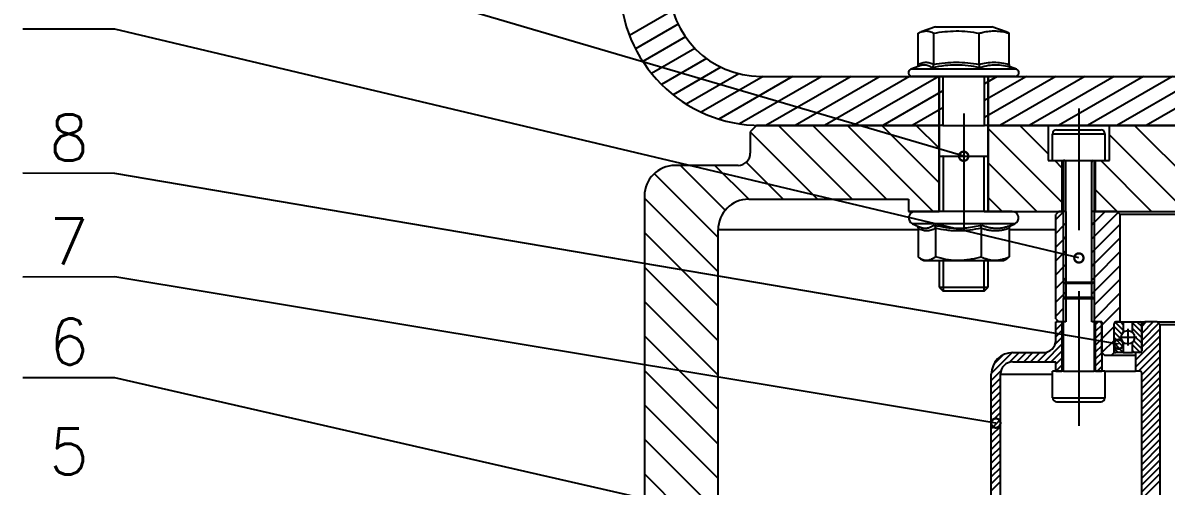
# Model space of a CAD drawing. Header units: millimetres. Extents: x 56 to 1245, y 45 to 886.
# Drawn here: x 419.5 to 543.7, y 369.9 to 420.2 of the extents above; entities that cross this region are included whole.
import ezdxf
from ezdxf.enums import TextEntityAlignment as Align

# ---------------------------------------------------------------- set-up
doc = ezdxf.new("R2010")
doc.units = ezdxf.units.MM
doc.layers.get('0').update_dxf_attribs({"color": 3})
doc.styles.get("Standard").update_dxf_attribs({"font": 'txt', "bigfont": 'gbcbig.shx'})

# ---------------------------------------------------------------- blocks, each defined once
blk = doc.blocks.new('_DotSmall')
at = {"color": 0, "linetype": 'ByBlock', "const_width": 0.5}
blk.add_lwpolyline([(-0.0625, 0, 1), (0.0625, 0, 1)], format="xyb", close=True, dxfattribs=at)

msp = doc.modelspace()

# ---------------------------------------------------------------- linework, layer by layer
at = {"layer": 'Defpoints', "linetype": 'Continuous', "lineweight": -3}
for p, q in [((490.1, 421.54), (485.4, 418.82)), ((490.68, 420.04), (486.05, 417.37)), ((518.62, 419.78), (517.08, 419.22)), ((518.62, 419.78), (524.75, 419.78)), ((526.29, 419.22), (524.75, 419.78)), ((491.48, 418.67), (486.85, 415.99)), ((516.76, 415.69), (516.76, 419.08)), ((518.44, 415.69), (518.44, 419.08)), ((523.36, 415.69), (523.36, 419.08)), ((526.61, 419.08), (526.29, 419.22)), ((526.61, 415.69), (526.61, 419.08)), ((492.5, 417.42), (487.79, 414.7)), ((493.77, 416.32), (488.88, 413.5)), ((495.32, 415.39), (490.13, 412.39)), ((497.27, 414.68), (491.56, 411.38)), ((516.84, 415.5), (515.96, 415.18)), ((517.97, 415.18), (515.96, 415.18)), ((527.41, 415.18), (517.97, 415.18)), ((527.41, 415.18), (526.74, 415.43)), ((499.93, 414.38), (493.19, 410.49)), ((503.11, 414.38), (495.09, 409.75)), ((506.28, 414.38), (497.35, 409.23)), ((499.69, 414.38), (519.42, 414.38)), ((509.46, 414.38), (500.22, 409.05)), ((512.63, 414.38), (503.39, 409.05)), ((515.81, 414.38), (506.57, 409.05)), ((518.98, 414.38), (509.74, 409.05)), ((518.06, 414.38), (516.1, 414.38)), ((527.27, 414.38), (518.06, 414.38)), ((519.02, 414.38), (519.02, 399.71)), ((519.42, 414.38), (519.42, 409.05)), ((519.42, 414.38), (523.95, 414.38)), ((523.95, 409.05), (523.95, 414.38)), ((523.95, 414.38), (566.09, 414.38)), ((531.68, 414.38), (523.95, 409.92)), ((528.51, 414.38), (523.95, 411.75)), ((525.33, 414.38), (523.95, 413.59)), ((524.35, 399.71), (524.35, 414.38)), ((534.86, 414.38), (525.62, 409.05)), ((538.03, 414.38), (528.79, 409.05)), ((541.21, 414.38), (531.97, 409.05)), ((544.38, 414.38), (535.14, 409.05)), ((547.56, 414.38), (538.32, 409.05)), ((550.73, 414.38), (541.49, 409.05)), ((519.42, 412.8), (512.92, 409.05)), ((519.42, 410.97), (516.09, 409.05)), ((499.19, 409.05), (498.52, 408.38)), ((499.19, 409.05), (519.02, 409.05)), ((519.02, 409.05), (499.19, 409.05)), ((499.69, 409.05), (519.02, 409.05)), ((519.42, 409.05), (499.69, 409.05)), ((509.57, 401.05), (501.57, 409.05)), ((513.32, 401.05), (505.32, 409.05)), ((518.39, 399.71), (509.06, 409.05)), ((519.02, 402.83), (512.8, 409.05)), ((519.02, 406.57), (516.54, 409.05)), ((519.42, 409.13), (519.27, 409.05)), ((519.42, 409.05), (523.95, 409.05)), ((566.09, 409.05), (523.95, 409.05)), ((524.35, 409.05), (565.69, 409.05)), ((530.85, 409.05), (524.35, 409.05)), ((532.35, 400.72), (524.35, 408.72)), ((530.85, 405.96), (527.77, 409.05)), ((530.85, 409.05), (530.85, 405.25)), ((537.52, 409.05), (530.85, 409.05)), ((537.52, 405.25), (537.52, 409.05)), ((552.52, 409.05), (537.52, 409.05)), ((549.58, 399.71), (540.25, 409.05)), ((498.52, 408.38), (498.52, 406.05)), ((505.83, 401.05), (498.52, 408.36)), ((531.35, 405.25), (531.35, 408.16)), ((537.02, 408.16), (537.02, 405.25)), ((545.84, 399.71), (537.52, 408.04)), ((497.19, 404.71), (490.35, 404.71)), ((495.8, 399.86), (490.94, 404.71)), ((498.35, 401.05), (494.68, 404.71)), ((502.09, 401.05), (498.08, 405.06)), ((529.62, 399.71), (524.35, 404.98)), ((530.85, 405.25), (532.35, 405.25)), ((531.35, 405.25), (532.52, 405.25)), ((532.35, 404.46), (531.57, 405.25)), ((532.35, 405.25), (532.35, 399.71)), ((532.52, 392.05), (532.52, 405.25)), ((535.85, 405.25), (537.02, 405.25)), ((535.85, 405.25), (535.85, 392.05)), ((536.02, 399.71), (536.02, 405.25)), ((536.02, 405.25), (537.52, 405.25)), ((542.1, 399.71), (536.57, 405.25)), ((495.02, 396.9), (488.09, 403.83)), ((487.02, 401.38), (487.02, 307.05)), ((495.02, 393.15), (487.02, 401.15)), ((498.35, 401.05), (515.69, 401.05)), ((515.69, 401.05), (515.69, 399.71)), ((525.87, 399.71), (524.35, 401.24)), ((538.36, 399.71), (536.02, 402.05)), ((515.69, 399.71), (519.02, 399.71)), ((516.42, 399.71), (515.69, 399.71)), ((526.95, 399.71), (516.42, 399.71)), ((524.35, 399.71), (532.35, 399.71)), ((532.02, 399.71), (531.69, 399.38)), ((532.52, 399.66), (531.69, 398.83)), ((531.69, 388.05), (531.69, 399.38)), ((532.79, 399.71), (532.02, 399.71)), ((532.57, 399.71), (532.52, 399.66)), ((532.79, 399.71), (532.79, 387.71)), ((535.59, 387.71), (535.59, 399.71)), ((538.35, 399.71), (535.59, 399.71)), ((535.85, 398.51), (535.59, 398.24)), ((537.06, 399.71), (535.85, 398.51)), ((538.45, 399.61), (535.85, 397.01)), ((536.02, 399.71), (554.02, 399.71)), ((538.69, 399.38), (538.35, 399.71)), ((538.69, 387.71), (538.69, 399.38)), ((551.35, 399.38), (538.69, 399.38)), ((495.02, 389.41), (487.02, 397.41)), ((495.02, 346.38), (495.02, 397.71)), ((516.73, 397.71), (495.02, 397.71)), ((516.12, 398.38), (516.79, 398.07)), ((527.25, 398.38), (516.12, 398.38)), ((516.73, 397.89), (516.73, 394.77)), ((518.62, 397.89), (518.62, 394.77)), ((523.58, 397.89), (523.58, 394.77)), ((526.64, 397.89), (526.64, 394.77)), ((531.69, 397.71), (526.64, 397.71)), ((526.78, 398.16), (527.25, 398.38)), ((532.52, 398.17), (531.69, 397.33)), ((532.79, 398.43), (532.52, 398.17)), ((538.69, 398.35), (535.85, 395.51)), ((532.52, 396.67), (531.69, 395.84)), ((532.79, 396.94), (532.52, 396.67)), ((535.85, 397.01), (535.59, 396.74)), ((538.69, 396.85), (535.85, 394.02)), ((532.52, 395.17), (531.69, 394.34)), ((532.79, 395.44), (532.52, 395.17)), ((535.85, 395.51), (535.59, 395.25)), ((538.69, 395.35), (535.85, 392.52)), ((495.02, 385.67), (487.02, 393.67)), ((517.01, 394.58), (517.35, 394.38)), ((517.35, 394.38), (517.67, 394.38)), ((517.67, 394.38), (521.1, 394.38)), ((519.02, 394.38), (519.02, 391.5)), ((521.1, 394.38), (525.11, 394.38)), ((524.35, 391.5), (524.35, 394.38)), ((525.11, 394.38), (526.02, 394.38)), ((526.02, 394.38), (526.37, 394.58)), ((532.52, 393.68), (531.69, 392.84)), ((532.79, 393.94), (532.52, 393.68)), ((535.85, 394.02), (535.59, 393.75)), ((538.69, 393.86), (535.85, 391.02)), ((532.79, 392.45), (532.52, 392.18)), ((535.85, 392.52), (535.59, 392.25)), ((538.69, 392.36), (535.85, 389.53)), ((519.02, 391.5), (519.47, 391.05)), ((520.25, 391.05), (519.47, 391.05)), ((523.9, 391.05), (520.25, 391.05)), ((523.9, 391.05), (524.35, 391.5)), ((532.52, 392.18), (531.69, 391.35)), ((532.52, 392.05), (532.65, 391.91)), ((532.65, 391.91), (535.72, 391.91)), ((535.72, 391.91), (535.85, 392.05)), ((495.02, 381.93), (487.02, 389.93)), ((532.52, 390.68), (531.69, 389.85)), ((532.79, 390.95), (532.52, 390.68)), ((532.65, 390.38), (532.52, 390.25)), ((532.52, 382.38), (532.52, 390.25)), ((535.72, 390.38), (532.65, 390.38)), ((535.85, 391.02), (535.59, 390.76)), ((535.85, 390.25), (535.72, 390.38)), ((538.69, 390.86), (535.85, 388.03)), ((535.85, 390.25), (535.85, 382.38)), ((532.52, 389.19), (531.69, 388.35)), ((538.69, 389.37), (536.69, 387.37)), ((531.69, 388.05), (532.02, 387.71)), ((531.69, 385.71), (531.69, 387.71)), ((532.35, 387.71), (531.69, 387.71)), ((531.8, 387.71), (531.69, 387.6)), ((532.35, 387.52), (531.69, 386.86)), ((532.79, 387.71), (532.02, 387.71)), ((532.35, 387.71), (532.35, 382.38)), ((536.49, 387.71), (535.59, 387.71)), ((536.02, 382.38), (536.02, 387.71)), ((536.69, 387.71), (536.02, 387.71)), ((536.29, 387.71), (536.02, 387.45)), ((536.69, 387.37), (536.02, 386.7)), ((536.69, 387.71), (536.69, 382.38)), ((536.69, 384.38), (536.69, 387.51)), ((538.02, 384.38), (538.02, 387.51)), ((538.02, 384.58), (538.02, 387.51)), ((538.13, 387.69), (539.02, 386.8)), ((538.69, 387.71), (538.22, 387.71)), ((538.22, 387.71), (539.02, 387.71)), ((538.69, 387.87), (538.53, 387.71)), ((538.71, 387.71), (539.02, 387.4)), ((539.02, 387.71), (539.02, 386.6)), ((539.02, 387.71), (540.02, 387.71)), ((540.02, 386.6), (540.02, 387.71)), ((540.02, 387.71), (540.82, 387.71)), ((540.02, 387.6), (541.02, 386.6)), ((540.5, 387.71), (541.02, 387.2)), ((540.82, 387.71), (541.35, 387.71)), ((541.35, 387.71), (541.02, 387.38)), ((542.27, 387.71), (541.02, 386.46)), ((541.52, 387.71), (541.02, 387.21)), ((542.85, 387.55), (541.02, 385.71)), ((541.02, 387.51), (541.02, 384.58)), ((541.15, 387.51), (541.02, 387.51)), ((541.02, 384.58), (541.02, 387.38)), ((542.69, 387.71), (541.35, 387.71)), ((543.02, 387.38), (542.69, 387.71)), ((542.69, 387.71), (547.35, 387.71)), ((543.02, 360.38), (543.02, 387.38)), ((547.02, 387.38), (543.02, 387.38)), ((495.02, 378.19), (487.02, 386.19)), ((532.35, 386.77), (531.69, 386.11)), ((536.69, 386.62), (536.02, 385.95)), ((538.02, 387.2), (536.69, 385.87)), ((538.02, 387.21), (538.85, 386.37)), ((538.02, 386.61), (538.81, 385.81)), ((540.02, 387), (541.02, 386)), ((540.25, 386.17), (541.02, 385.4)), ((543.02, 386.22), (540.35, 383.55)), ((543.02, 386.96), (541.02, 384.96)), ((532.35, 385.28), (530.46, 383.38)), ((532.35, 386.03), (531.62, 385.29)), ((536.69, 385.87), (536.02, 385.2)), ((536.69, 385.12), (536.02, 384.45)), ((538.02, 385.71), (536.69, 384.38)), ((538.02, 386.01), (539.02, 385.01)), ((538.02, 385.41), (539.02, 384.41)), ((539.02, 385.5), (539.02, 384.38)), ((540.02, 384.38), (540.02, 385.5)), ((540.02, 385.21), (540.84, 384.38)), ((540.16, 385.67), (541.02, 384.8)), ((543.02, 385.47), (540.35, 382.8)), ((526.96, 384.38), (524.69, 382.1)), ((525.97, 384.13), (524.94, 383.1)), ((527.71, 384.38), (526.67, 383.33)), ((527.02, 384.38), (530.35, 384.38)), ((528.46, 384.38), (527.46, 383.38)), ((529.21, 384.38), (528.21, 383.38)), ((529.96, 384.38), (528.96, 383.38)), ((530.78, 384.45), (529.71, 383.38)), ((532.35, 384.53), (531.2, 383.38)), ((532.35, 383.78), (531.69, 383.11)), ((536.69, 384.37), (536.02, 383.71)), ((536.69, 383.62), (536.02, 382.96)), ((536.69, 384.38), (537.02, 384.05)), ((537.69, 384.05), (537.02, 384.05)), ((537.69, 384.05), (538.02, 384.38)), ((540.35, 384.05), (537.69, 384.05)), ((538.02, 384.81), (538.45, 384.38)), ((538.02, 384.38), (538.22, 384.38)), ((539.02, 384.38), (538.22, 384.38)), ((539.02, 384.38), (540.02, 384.38)), ((540.02, 384.61), (540.24, 384.38)), ((540.82, 384.38), (540.02, 384.38)), ((540.35, 384.38), (540.35, 382.38)), ((540.82, 384.38), (540.35, 384.38)), ((540.44, 384.38), (540.35, 384.3)), ((543.02, 384.72), (540.68, 382.38)), ((543.02, 383.97), (541.02, 381.97)), ((495.02, 374.44), (487.02, 382.44)), ((525.73, 382.4), (524.69, 381.35)), ((527.02, 383.38), (531.69, 383.38)), ((531.35, 379.46), (531.35, 382.38)), ((532.52, 382.38), (531.35, 382.38)), ((531.69, 382.38), (531.69, 383.38)), ((531.69, 382.38), (532.35, 382.38)), ((532.35, 383.03), (531.7, 382.38)), ((537.02, 382.38), (535.85, 382.38)), ((536.02, 382.38), (536.69, 382.38)), ((536.69, 382.88), (536.19, 382.38)), ((537.02, 382.38), (537.02, 379.46)), ((537.02, 382.38), (539.88, 382.38)), ((539.88, 382.38), (540.35, 382.38)), ((540.82, 382.38), (540.35, 382.38)), ((543.02, 383.22), (541.02, 381.22)), ((543.02, 382.47), (541.02, 380.47)), ((524.69, 351.05), (524.69, 382.05)), ((525.69, 381.6), (524.69, 380.6)), ((525.69, 351.05), (525.69, 382.05)), ((525.69, 382.05), (531.35, 382.05)), ((541.02, 363.38), (541.02, 382.18)), ((543.02, 381.73), (541.02, 379.73)), ((525.69, 380.86), (524.69, 379.86)), ((525.69, 380.11), (524.69, 379.11)), ((543.02, 380.98), (541.02, 378.98)), ((543.02, 380.23), (541.02, 378.23)), ((495.02, 370.7), (487.02, 378.7)), ((525.69, 379.36), (524.69, 378.36)), ((543.02, 379.48), (541.02, 377.48)), ((543.02, 378.73), (541.02, 376.73)), ((525.69, 378.61), (524.69, 377.61)), ((525.69, 377.86), (524.69, 376.86)), ((543.02, 377.98), (541.02, 375.98)), ((525.69, 377.11), (524.69, 376.11)), ((525.69, 376.37), (524.69, 375.37)), ((543.02, 377.24), (541.02, 375.24)), ((543.02, 376.49), (541.02, 374.49)), ((495.02, 366.96), (487.02, 374.96)), ((525.69, 375.62), (524.69, 374.62)), ((543.02, 375.74), (541.02, 373.74)), ((543.02, 374.99), (541.02, 372.99)), ((525.69, 374.87), (524.69, 373.87)), ((525.69, 374.12), (524.69, 373.12)), ((543.02, 374.24), (541.02, 372.24)), ((525.69, 373.37), (524.69, 372.37)), ((525.69, 372.62), (524.69, 371.62)), ((543.02, 373.49), (541.02, 371.49)), ((543.02, 372.75), (541.02, 370.75)), ((495.02, 363.22), (487.02, 371.22)), ((525.69, 371.88), (524.69, 370.88)), ((543.02, 372), (541.02, 370)), ((543.02, 371.25), (541.02, 369.25)), ((525.69, 371.13), (524.69, 370.13)), ((525.69, 370.38), (524.69, 369.38)), ((543.02, 370.5), (541.02, 368.5))]:
    msp.add_line(p, q, dxfattribs=at)
at = {"layer": 'Defpoints', "lineweight": -3}
for p, q in [((519.02, 414.38), (519.02, 409.05)), ((519.02, 409.05), (519.02, 414.38)), ((519.02, 414.38), (519.02, 409.05)), ((524.35, 409.05), (524.35, 414.38)), ((524.35, 414.38), (524.35, 409.05)), ((524.35, 409.05), (524.35, 414.38)), ((521.69, 410.37), (521.69, 397.71)), ((534.19, 410.89), (534.19, 397.67)), ((519.02, 399.71), (519.02, 409.05)), ((519.02, 409.05), (519.02, 399.71)), ((524.35, 399.71), (524.35, 409.05)), ((524.35, 409.05), (524.35, 399.71)), ((524.35, 409.05), (524.35, 399.71)), ((531.77, 408.58), (536.6, 408.58)), ((531.35, 408.16), (537.02, 408.16)), ((519.02, 405.71), (519.09, 405.71)), ((519.02, 405.71), (519.42, 405.71)), ((519.09, 405.71), (524.35, 405.71)), ((519.47, 405.71), (519.42, 405.71)), ((519.47, 405.71), (519.47, 399.71)), ((523.93, 405.71), (523.9, 405.71)), ((523.9, 399.71), (523.9, 405.71)), ((532.65, 405.25), (532.52, 405.25)), ((532.52, 405.25), (535.85, 405.25)), ((532.79, 399.71), (532.79, 405.11)), ((535.59, 399.71), (535.59, 405.11)), ((535.72, 405.25), (535.85, 405.25)), ((523.9, 399.71), (524.07, 399.71)), ((523.93, 399.71), (524.31, 399.71)), ((519.47, 394.38), (519.47, 391.05)), ((523.9, 391.05), (523.9, 394.38)), ((519.02, 391.5), (524.35, 391.5)), ((532.52, 392.05), (532.52, 390.25)), ((532.52, 392.05), (535.85, 392.05)), ((534.19, 391.06), (534.19, 376.41)), ((535.85, 392.05), (535.85, 390.25)), ((532.52, 390.25), (535.85, 390.25)), ((539.52, 386.95), (539.52, 385.16)), ((538.6, 386.05), (540.5, 386.05)), ((532.52, 382.38), (535.85, 382.38)), ((531.35, 379.46), (537.02, 379.46)), ((531.77, 379.05), (536.6, 379.05))]:
    msp.add_line(p, q, dxfattribs=at)
for points in [[(521.69, 405.71), (429.53, 432.84), (419.53, 432.84)], [(534.2, 394.66), (429.53, 419.5), (419.53, 419.5)], [(538.5, 385.29), (429.53, 403.85), (419.53, 403.88)], [(525.18, 376.72), (429.53, 392.6), (419.53, 392.58)], [(533.29, 357.91), (429.53, 381.64), (419.53, 381.64)]]:
    msp.add_lwpolyline(points, dxfattribs=at)
msp.add_circle((539.52, 386.05), 0.733, dxfattribs=at)
at = {"layer": 'Defpoints', "linetype": 'Continuous', "lineweight": -3}
for centre, radius, start, end in [((499.69, 424.38), 15.33, 180, 270), ((499.69, 424.38), 10, 180, 270), ((516.1, 414.79), 0.412, 110, 270), ((527.27, 414.79), 0.412, 270, 70), ((531.77, 408.16), 0.417, 90, 180), ((536.6, 408.16), 0.417, 0, 90), ((497.19, 406.05), 1.33, 270, 0), ((490.35, 401.38), 3.33, 90, 180), ((498.35, 397.71), 3.33, 90, 180), ((516.42, 399.01), 0.7, 90, 245), ((526.95, 399.01), 0.7, 295, 90), ((536.49, 387.51), 0.2, 0, 90), ((538.22, 387.51), 0.2, 90, 180), ((540.82, 387.51), 0.2, 0, 90), ((539.52, 386.05), 0.743, 132.2716, 227.7284), ((539.52, 386.05), 0.743, 312.2716, 47.7284), ((530.35, 385.71), 1.33, 270, 0), ((527.02, 382.05), 2.33, 90, 180), ((538.22, 384.58), 0.2, 180, 270), ((540.82, 384.58), 0.2, 270, 0), ((527.02, 382.05), 1.33, 90, 180), ((540.82, 382.18), 0.2, 0, 90), ((531.77, 379.46), 0.417, 180, 270), ((536.6, 379.46), 0.417, 270, 0)]:
    msp.add_arc(centre, radius, start, end, dxfattribs=at)
at = {"layer": 'Defpoints', "lineweight": -3}
for centre, start, end in [((532.65, 405.11), 0, 90), ((535.72, 405.11), 90, 180)]:
    msp.add_arc(centre, 0.133, start, end, dxfattribs=at)
at = {"layer": 'Defpoints', "linetype": 'Continuous', "lineweight": -3}
for points, knots in [([(516.76, 419.08), (516.9, 419.14), (517.17, 419.27), (517.59, 419.34), (518.02, 419.28), (518.3, 419.14), (518.44, 419.08)], [0, 0, 0, 0, 0.245672, 0.491192, 0.745511, 1, 1, 1, 1]), ([(518.44, 419.08), (518.84, 419.14), (519.64, 419.27), (520.87, 419.34), (522.12, 419.28), (522.95, 419.14), (523.36, 419.08)], [0, 0, 0, 0, 0.245672, 0.491192, 0.74551, 1, 1, 1, 1]), ([(523.36, 419.08), (523.5, 419.11), (523.87, 419.21), (524.48, 419.31), (525.17, 419.33), (525.87, 419.26), (526.35, 419.15), (526.6, 419.08), (526.61, 419.08)], [0, 0, 0, 0, 0.133036, 0.344431, 0.555762, 0.773033, 0.990403, 1, 1, 1, 1]), ([(516.76, 415.69), (516.9, 415.76), (517.18, 415.88), (517.6, 415.94), (518.02, 415.88), (518.3, 415.76), (518.44, 415.69)], [0, 0, 0, 0, 0.249147, 0.5, 0.749016, 1, 1, 1, 1]), ([(518.44, 415.69), (518.85, 415.76), (519.66, 415.88), (520.9, 415.94), (522.14, 415.88), (522.95, 415.76), (523.36, 415.69)], [0, 0, 0, 0, 0.249147, 0.5, 0.749016, 1, 1, 1, 1]), ([(523.36, 415.69), (523.63, 415.76), (524.17, 415.88), (524.98, 415.94), (525.8, 415.88), (526.34, 415.76), (526.61, 415.69)], [0, 0, 0, 0, 0.249524, 0.500764, 0.749403, 1, 1, 1, 1]), ([(516.63, 415.43), (516.65, 415.45), (516.7, 415.49), (516.75, 415.58), (516.76, 415.66), (516.76, 415.69)], [0, 0, 0, 0, 0.295184, 0.646869, 1, 1, 1, 1]), ([(518.26, 415.35), (518.12, 415.42), (517.84, 415.57), (517.41, 415.63), (517.08, 415.6), (516.89, 415.51), (516.85, 415.49)], [0, 0, 0, 0, 0.308818, 0.620038, 0.903616, 1, 1, 1, 1]), ([(518.26, 415.35), (518.27, 415.35), (518.29, 415.36), (518.34, 415.4), (518.39, 415.48), (518.43, 415.58), (518.44, 415.66), (518.44, 415.69)], [0, 0, 0, 0, 0.006719, 0.26768, 0.528685, 0.763859, 1, 1, 1, 1]), ([(523.45, 415.35), (523.02, 415.42), (522.17, 415.56), (520.9, 415.63), (519.59, 415.57), (518.73, 415.42), (518.26, 415.35)], [0, 0, 0, 0, 0.24903, 0.499999, 0.728675, 1, 1, 1, 1]), ([(523.36, 415.69), (523.36, 415.66), (523.37, 415.58), (523.38, 415.48), (523.41, 415.4), (523.44, 415.36), (523.45, 415.35), (523.45, 415.35)], [0, 0, 0, 0, 0.236139, 0.471313, 0.732318, 0.993277, 1, 1, 1, 1]), ([(526.87, 415.35), (526.59, 415.42), (526.02, 415.56), (525.18, 415.63), (524.32, 415.57), (523.76, 415.42), (523.45, 415.35)], [0, 0, 0, 0, 0.248682, 0.499291, 0.728351, 1, 1, 1, 1]), ([(526.61, 415.69), (526.61, 415.66), (526.62, 415.58), (526.68, 415.48), (526.76, 415.4), (526.83, 415.36), (526.87, 415.35), (526.87, 415.35)], [0, 0, 0, 0, 0.236141, 0.471316, 0.732328, 0.993287, 1, 1, 1, 1]), ([(516.59, 398.16), (516.61, 398.14), (516.66, 398.1), (516.72, 398), (516.72, 397.93), (516.73, 397.89)], [0, 0, 0, 0, 0.289819, 0.644091, 1, 1, 1, 1]), ([(518.62, 397.89), (518.46, 397.81), (518.23, 397.68), (517.91, 397.61), (517.67, 397.59), (517.44, 397.61), (517.12, 397.68), (516.89, 397.81), (516.73, 397.89)], [0, 0, 0, 0, 0.248556, 0.374273, 0.49998, 0.624206, 0.748442, 1, 1, 1, 1]), ([(516.79, 398.07), (516.85, 398.04), (517, 397.98), (517.24, 397.91), (517.53, 397.89), (517.84, 397.93), (518.16, 398.05), (518.37, 398.17), (518.47, 398.23)], [0, 0, 0, 0, 0.116873, 0.264381, 0.412543, 0.623927, 0.8115, 1, 1, 1, 1]), ([(518.47, 398.23), (518.9, 398.14), (519.54, 398), (520.42, 397.91), (521.17, 397.89), (521.99, 397.93), (522.85, 398.05), (523.4, 398.17), (523.67, 398.23)], [0, 0, 0, 0, 0.249364, 0.375717, 0.502053, 0.681094, 0.840519, 1, 1, 1, 1]), ([(518.47, 398.23), (518.47, 398.23), (518.49, 398.22), (518.52, 398.18), (518.57, 398.11), (518.61, 398), (518.62, 397.93), (518.62, 397.89)], [0, 0, 0, 0, 0.006979, 0.202538, 0.489533, 0.744178, 1, 1, 1, 1]), ([(523.58, 397.89), (523.17, 397.81), (522.56, 397.69), (521.73, 397.61), (521.11, 397.59), (520.48, 397.61), (519.65, 397.68), (519.03, 397.81), (518.62, 397.89)], [0, 0, 0, 0, 0.247471, 0.372625, 0.497768, 0.622536, 0.747313, 1, 1, 1, 1]), ([(523.58, 397.89), (523.58, 397.93), (523.58, 398), (523.6, 398.11), (523.63, 398.18), (523.66, 398.22), (523.67, 398.23), (523.67, 398.23)], [0, 0, 0, 0, 0.255822, 0.510467, 0.797462, 0.993021, 1, 1, 1, 1]), ([(526.64, 397.89), (526.52, 397.85), (526.27, 397.76), (525.89, 397.67), (525.5, 397.61), (525.12, 397.59), (524.73, 397.61), (524.34, 397.67), (523.96, 397.76), (523.7, 397.84), (523.58, 397.89)], [0, 0, 0, 0, 0.1236203, 0.2475047, 0.3724107, 0.497766, 0.6222873, 0.7472755, 0.8734802, 1, 1, 1, 1]), ([(523.67, 398.23), (523.8, 398.19), (524.06, 398.09), (524.45, 397.98), (524.86, 397.91), (525.23, 397.89), (525.56, 397.91), (525.93, 397.95), (526.37, 398.05), (526.71, 398.17), (526.88, 398.23)], [0, 0, 0, 0, 0.124559, 0.249409, 0.375455, 0.502065, 0.591491, 0.681136, 0.840179, 1, 1, 1, 1]), ([(526.64, 397.89), (526.65, 397.93), (526.66, 398), (526.72, 398.11), (526.79, 398.18), (526.86, 398.22), (526.88, 398.23), (526.88, 398.23)], [0, 0, 0, 0, 0.255822, 0.510467, 0.797462, 0.993021, 1, 1, 1, 1]), ([(517.67, 394.38), (517.59, 394.39), (517.44, 394.4), (517.24, 394.46), (517.01, 394.57), (516.84, 394.69), (516.73, 394.77)], [0, 0, 0, 0, 0.268371, 0.450124, 0.632422, 1, 1, 1, 1]), ([(518.62, 394.77), (518.54, 394.71), (518.4, 394.61), (518.21, 394.51), (518.03, 394.44), (517.85, 394.39), (517.73, 394.38), (517.67, 394.38)], [0, 0, 0, 0, 0.257167, 0.441509, 0.626314, 0.81281, 1, 1, 1, 1]), ([(521.1, 394.38), (521.04, 394.38), (520.79, 394.38), (520.34, 394.41), (519.57, 394.52), (519, 394.67), (518.62, 394.77)], [0, 0, 0, 0, 0.070055, 0.299858, 0.530922, 1, 1, 1, 1]), ([(523.58, 394.77), (523.38, 394.71), (522.97, 394.6), (522.36, 394.48), (521.73, 394.4), (521.31, 394.39), (521.1, 394.38)], [0, 0, 0, 0, 0.247269, 0.495363, 0.746874, 1, 1, 1, 1]), ([(525.11, 394.38), (525.07, 394.38), (524.92, 394.38), (524.64, 394.41), (524.28, 394.49), (523.93, 394.61), (523.69, 394.72), (523.58, 394.77)], [0, 0, 0, 0, 0.070043, 0.299803, 0.530825, 0.765022, 1, 1, 1, 1]), ([(526.64, 394.77), (526.52, 394.71), (526.27, 394.6), (525.89, 394.48), (525.5, 394.4), (525.24, 394.39), (525.11, 394.38)], [0, 0, 0, 0, 0.247269, 0.495363, 0.746874, 1, 1, 1, 1]), ([(526.36, 394.58), (526.38, 394.59), (526.47, 394.64), (526.56, 394.71), (526.64, 394.77)], [0, 0, 0, 0, 0.142805, 1, 1, 1, 1])]:
    msp.add_open_spline(points, degree=3, knots=knots, dxfattribs=at)

# ---------------------------------------------------------------- block references
at = {"layer": 'Defpoints', "lineweight": -3, "xscale": 2, "yscale": 2, "zscale": 2}
for p, rotation in [((521.69, 405.71), 343.6006972590806), ((534.2, 394.66), 346.6468039549709), ((538.5, 385.29), 350.3304430115737), ((525.18, 376.72), 350.5725371040299)]:
    msp.add_blockref('_DotSmall', p, dxfattribs=dict(at, rotation=rotation))

# ---------------------------------------------------------------- texts
at = {"layer": 'Defpoints', "lineweight": -3}
for s, p in [('8', (424.53, 407.73)), ('7', (424.53, 396.44)), ('6', (424.53, 385.57)), ('5', (424.53, 373.64))]:
    msp.add_text(s, height=5, dxfattribs=at).set_placement(p, align=Align.MIDDLE_CENTER)

doc.saveas('drawing.dxf')
